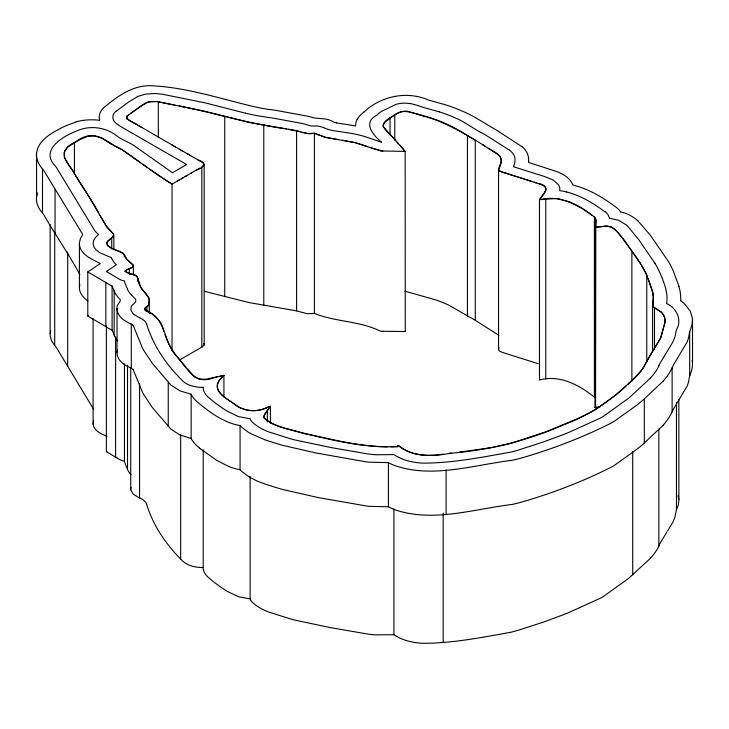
<?xml version="1.0" encoding="UTF-8"?>
<svg xmlns="http://www.w3.org/2000/svg" width="729" height="729" viewBox="0 0 729 729"><rect width="100%" height="100%" fill="white"/><g stroke="black" fill="none" stroke-linecap="round" stroke-linejoin="round"><path stroke-width="1.09" d="M76.372 121.834L65.455 125.953A89.266 51.54 0 0 0 61.491 127.912C51.121 133.334 38.455 140.123 36.55 152.908L36.55 197.049C35.83 202.972 38.655 208.722 42.492 213.068A49.946 28.841 0 0 1 43.858 214.8C55.358 235.039 68.872 254.066 79.898 274.623M93.658 409.324L56.643 347.988A64.699 37.352 0 0 0 54.721 345.537L51.458 340.653L50.137 335.577L50.164 224.596M87.927 301.041C83.689 298.079 79.707 293.714 79.406 288.31L79.415 242.711L80.463 238.392L82.769 234.519L43.858 170.65A49.946 28.841 0 0 0 42.492 168.918C38.646 164.581 35.83 158.831 36.55 152.908M93.075 318.655L93.075 424.059C93.95 430.875 101.322 434.056 106.99 436.224M132.842 369.193A3.645 2.105 0 0 0 132.323 368.847L131.831 368.546A5.559 3.208 0 0 0 131.293 368.254C124.732 365.439 116.95 360.618 117.023 352.581L117.023 308.44C115.765 304.166 123.483 300.995 118.863 298.17A50.565 29.196 0 0 1 114.098 290.844A64.699 37.352 0 0 0 113.797 289.923L112.084 285.959A35.748 20.64 0 0 1 109.532 284.711L107.591 283.608A24.713 14.261 0 0 1 105.851 282.469L87.799 271.935L100.201 263.57C92.537 259.287 80.272 255.041 79.406 244.16M139.567 383.509L139.567 497.989L133.234 494.153L130.728 489.77L130.719 367.206M133.443 274.961L133.325 265.21L126.773 259.296L123.966 254.093L120.495 251.76L110.826 247.924L107.245 245.108L107.063 242.019L113.296 236.396L113.642 234.109L106.388 226.327L88.974 196.548L64.371 157.756L64.088 152.653L65.163 150.238L68.162 146.811L77.693 140.761L87.325 136.359L94.469 135.658L101.349 137.726L110.152 143.595L121.697 149.436L159.423 176.072L172.035 184.145L172.035 350.704M204.175 344.79L204.156 164.353L202.544 162.549L186.943 153.555M538.339 363.725L502.518 352.444L499.329 350.959L498.554 349.628L498.554 169.474C505.206 157.382 498.745 154.138 488.248 148.233M667.655 530.821L673.04 521.846L674.781 517.663A57.873 33.416 0 0 0 675.1 516.323L676.23 510.537A15.427 8.903 0 0 1 676.466 509.926L678.225 505.151L678.872 500.787L678.845 399.692M680.613 300.676A52.206 30.144 0 0 1 684.504 303.756L690.354 311.228L692.514 319.001L692.514 365.721L691.639 370.697L689.698 375.909A19.61 11.318 0 0 0 689.47 376.747L688.586 381.668A72.135 41.644 0 0 1 688.294 382.834L687.456 385.34A56.397 32.559 0 0 1 687.073 386.233L673.569 408.869A111.464 64.352 0 0 0 672.111 411.83A112.886 65.173 0 0 1 662.989 425.362M498.554 349.628L498.891 347.724M149.363 313.661L149.126 298.225L141.289 288.402L137.152 276.747L135.166 274.997L129.261 273.648L124.941 271.161L128.122 268.992L132.45 267.361L133.325 265.21L126.773 259.296L123.265 253.4L112.239 248.589L107.828 245.837L106.78 242.821L107.555 241.199L112.895 236.807L113.788 234.474L106.644 226.683L99.891 215.265M117.023 308.44C116.95 316.477 124.732 321.289 131.284 324.113A5.559 3.208 0 0 1 131.831 324.405L132.332 324.706A3.645 2.105 0 0 1 132.842 325.052M528.744 160.972L528.589 162.439L557.02 171.643A36.45 21.05 0 0 1 572.821 184.956C588.531 188.939 602.692 197.258 615.586 206.881A33.279 19.209 0 0 1 620.725 211.975M117.023 352.581L117.642 349.492M595.857 222.91L595.793 218.846L594.39 216.868L580.885 207.719L569.75 202.097L556.92 198.434L539.487 199.71L539.487 379.864A47.431 27.383 0 0 0 540.836 379.663C560.829 374.843 580.211 385.568 595.265 397.879M214.873 377.376C195.436 385.541 188.911 370.596 177.648 357.31C164.453 345.364 166.668 322.956 151.368 313.342C137.098 308.085 149.974 308.978 149.363 301.205C148.816 293.35 139.476 289.459 138.355 281.33C138.893 274.122 131.384 274.797 126.91 272.391M592.522 215.538C577.65 203.701 558.66 194.916 539.487 199.71L545.985 190.397L546.185 188.665L545.019 186.66L540.426 184.255L499.875 171.187L498.554 169.474L501.37 160.799L500.55 156.981L498.117 154.621L482.498 144.634M595.793 223.448L595.575 407.675L594.973 407.484L594.937 227.293L605.927 226.045L611.157 226.892L615.431 229.845L623.341 239.021L640.062 262.85L646.104 273.448L652.564 291.39L653.321 296.967L652.902 306.417L661.431 312.231L664.675 317.015L665.021 322.218L660.592 338.147L648.856 357.483L643.652 367.498L635.15 377.75L615.704 395.018L594.044 410.618L577.377 418.71L546.44 431.586L509.972 443.669L491.337 447.67L459.616 452.08M648.254 278.596L652.92 293.24L653.321 296.967L652.683 305.925L653.995 307.684L661.431 312.231L663.463 314.563L665.167 319.566L665.021 322.218L660.875 337.472L653.649 349.71M36.55 197.049L37.516 192.957M50.201 333.563L50.729 331.066M149.363 301.205L148.516 305.378L144.943 307.884L144.36 309.023C152.962 313.898 161.902 319.958 163.588 331.012M198.242 160.052C208.43 163.178 202.853 167.87 196.21 170.194M79.807 284.438L79.406 288.31M268.737 408.586C267.233 411.648 263.679 414.063 263.67 417.544C269.548 423.658 278.059 426.018 285.886 428.515C322.273 438.001 359.67 448.08 397.542 446.667L397.87 445.31C413.015 457.375 433.144 456.636 451.333 453.092M130.974 487.291L130.728 489.77M204.175 164.636L201.833 166.987L201.833 347.141L179.462 360.008M133.443 265.948L132.45 267.361L126.509 270.04M93.667 420.606L93.075 424.059M662.989 381.221A112.886 65.173 0 0 0 672.211 367.708A111.464 64.352 0 0 1 673.569 364.728L687.073 342.092A56.397 32.559 0 0 0 687.456 341.19L688.294 338.693A72.135 41.644 0 0 0 688.586 337.527L689.47 332.606A19.61 11.318 0 0 1 689.698 331.759L692.003 325.116L692.514 319.001M357.146 119.538L358.267 117.715A45.963 26.536 0 0 1 363.971 112.038M265.629 413.133L270.404 406.208L270.404 423.203M652.655 351.26L641.192 371.043L628.207 384.147M666.907 531.988L660.465 542.622A124.859 72.089 0 0 0 658.861 545.884L658.87 429.153M540.863 197.723L539.487 199.71M541.501 196.766C546.932 191.499 548.117 184.765 538.339 183.571M269.375 407.684L270.404 406.208L268.099 407.11M539.487 379.864L539.843 379.353M265.247 413.635L263.552 417.207C273.657 427.467 289.367 428.843 302.471 433.245C330.565 438.612 358.686 446.913 387.464 446.841M222.855 375.645L223.931 375.408C208.758 388.648 222.555 395.947 233.845 403.62C243.34 411.821 256.681 412.632 267.734 407.256M187.535 368.892L194.452 376.948L199.546 379.244L205.997 379.18L223.931 375.408C209.578 387.336 221.507 395.883 232.679 402.845C242.247 411.065 255.651 413.143 267.06 407.52M663.044 381.231L644.318 398.854A142.875 82.486 0 0 1 635.779 405.889L614.893 420.861A60.835 35.12 0 0 1 609.207 424.078C581.505 437.883 552.491 448.9 522.811 457.621M663.044 425.381L644.318 442.995A142.875 82.486 0 0 1 635.779 450.03L614.893 465.011A59.249 34.208 0 0 1 609.672 467.982C581.833 481.896 552.664 492.995 522.811 501.762A125.752 72.599 0 0 1 512.296 504.413C474.05 508.96 432.37 522.985 394.371 509.553A55.604 32.103 0 0 1 388.42 506.783L369.384 506.327A53.171 30.7 0 0 1 366.696 506.026L318.436 497.625L282.424 489.423A267.57 154.484 0 0 1 264.745 483.874L259.488 481.987A53.809 31.065 0 0 1 256.326 480.648L250.658 477.705A75.032 43.321 0 0 1 247.596 475.818L242.201 471.763A53.964 31.156 0 0 1 240.051 469.722L236.342 468.929A46.255 26.709 0 0 1 229.498 466.824L216.723 460.391L200.575 448.9M650.614 377.923L628.662 398.189L602.819 416.742A44.897 25.925 0 0 1 601.853 417.28L601.106 417.671A70.203 40.532 0 0 1 599.83 418.328L568.356 432.589A280.629 162.02 0 0 1 562.979 434.748L543.242 442.02L518.246 450.112A117.287 67.715 0 0 1 510.528 452.18C481.404 457.311 451.889 463.298 422.2 463.106C412.322 462.514 402.244 460.181 393.933 454.586L377.157 454.759A50.538 29.178 0 0 1 367.79 453.939L330.456 447.469L295.145 440.006A169.11 97.631 0 0 1 290.124 438.667L268.318 431.759A45.836 26.463 0 0 1 265.702 430.693L262.786 429.317A53.39 30.828 0 0 1 253.665 423.33A37.534 21.67 0 0 1 251.833 421.572L251.642 421.353A17.122 9.887 0 0 1 251.332 420.979A16.156 9.331 0 0 1 250.129 418.719L238.583 416.642L227.375 411.256A181.439 104.757 0 0 1 212.795 401.032L207.546 396.549A31.948 18.444 0 0 1 203.118 387.354M650.614 558.077L628.662 578.343L602.819 596.896A44.897 25.925 0 0 1 601.853 597.434L601.106 597.826A70.203 40.532 0 0 1 599.83 598.473L568.356 612.734A280.629 162.02 0 0 1 562.979 614.902L543.242 622.174L518.246 630.266A117.287 67.715 0 0 1 510.528 632.325C481.404 637.501 451.898 643.488 422.2 643.26C412.322 642.668 402.244 640.335 393.933 634.731L375.827 634.85A48.734 28.139 0 0 1 368.746 634.221L330.456 627.623L295.145 620.151A169.11 97.631 0 0 1 290.124 618.821L268.318 611.904A45.836 26.463 0 0 1 265.702 610.847L261.857 608.988A53.354 30.8 0 0 1 253.665 603.484A37.534 21.67 0 0 1 251.833 601.717L251.642 601.498A17.122 9.887 0 0 1 251.332 601.133A16.156 9.331 0 0 1 250.129 598.864L250.12 476.465M395.792 140.752C389.067 131.648 374.961 126.235 390.452 117.524C396.722 113.906 403.684 108.512 411.147 112.485C438.257 118.244 462.304 131.648 485.377 146.429M129.334 114.289C121.233 118.854 134.282 122.372 137.243 124.896M399.811 145.044L405.196 151.504L383.071 126.317L383.007 124.951L384.648 122.49L392.813 116.111M405.142 330.92L405.242 331.075A1.977 1.139 0 0 1 405.278 331.522L405.16 151.386L380.647 150.939L355.36 142.702L325.608 137.38L314.39 133.279L307.182 133.553L296.594 130.728L248.78 122.381L204.366 111.154L156.881 101.531L150.912 101.522L146.055 102.734L126.819 116.294L126.828 118.38L129.124 120.121L175.653 147.048M626.421 385.732C608.141 402.59 587.064 416.232 563.635 424.816C527.167 440.881 488.284 450.404 448.563 453.429M363.926 112.02L365.931 110.48A33.634 19.419 0 0 1 370.132 106.89C387.026 95.034 409.124 91.681 428.333 99.973A59.942 34.609 0 0 0 430.602 100.675L444.043 104.384A112.567 64.99 0 0 1 447.032 105.295L450.741 106.534A137.635 79.461 0 0 1 473.622 116.631M105.331 106.434C118.016 95.946 132.642 85.585 149.846 85.694C184.1 86.888 217.452 97.823 250.603 105.86A121.369 70.075 0 0 0 269.766 109.56M130.464 113.423L140.952 105.851L148.497 101.896L156.881 101.531L175.078 105.158M116.203 111.218L128.632 101.996L138.063 96.292L145.691 94.123L154.785 93.485L162.248 94.196L205.223 102.871L245.4 113.168M125.989 270.423L124.941 271.161L126.254 271.963M117.752 340.99A50.565 29.196 0 0 1 114.098 334.985L112.084 330.109A35.748 20.64 0 0 1 109.532 328.852L107.591 327.749A24.713 14.261 0 0 1 105.851 326.61L87.799 316.076L88.574 315.557M116.95 457.958L116.13 457.402A13.213 7.627 0 0 0 115.61 457.083L106.379 451.698L106.908 451.342M114.79 145.928C102.242 137.289 90.059 130.4 76.053 141.663C59.605 148.889 62.475 158.266 72.453 169.811C80.081 184.674 90.724 197.705 98.351 212.586M201.833 347.141L204.12 345.072A3.554 2.05 0 0 0 204.074 344.206L203.692 343.623M177.603 180.929L183.179 177.703M179.462 179.853L172.035 184.145L168.071 181.639M181.321 178.778L186.888 175.552M185.029 176.628L192.474 172.336M190.615 173.411L199.956 168.053M393.478 115.783C403.438 106.68 415.484 114.59 426.383 116.995M267.379 407.393L269.876 406.408M382.834 331.276A6.725 3.882 0 0 1 379.973 330.948C359.215 320.815 335.44 321.945 314.39 313.434L307.182 313.707L296.594 310.882L248.78 302.526L204.366 291.308M215.82 377.175L217.752 376.747M219.739 376.319L221.798 375.872M338.11 139.603L325.608 137.38L314.39 133.279L309.442 133.808L302.936 132.468M594.973 407.484L600.395 406.645M443.041 454.103C428.16 456.627 411.694 456.163 399.538 446.212M522.821 457.621A125.752 72.599 0 0 1 512.296 460.272C473.886 464.865 432.516 478.853 394.371 465.403A55.604 32.103 0 0 1 388.42 462.642L369.384 462.186A61.6 35.566 0 0 1 364.892 461.639L315.721 452.946L282.424 445.282A267.57 154.484 0 0 1 264.745 439.733M390.835 446.749L397.542 446.667M203.218 387.354C195.172 387.509 186.269 385.504 180.874 379.071C165.401 363.397 153.072 345.163 146.602 323.977M405.16 331.54L382.834 331.294M382.834 151.149L371.79 148.051M250.12 598.874L238.583 596.787L227.375 591.41A181.439 104.757 0 0 1 212.795 581.186L207.546 576.694A31.948 18.444 0 0 1 203.118 567.508M609.462 218.272L618.538 220.24L626.175 224.869A54.821 31.648 0 0 1 627.961 226.564L638.75 239.668L654.934 263.269M404.969 291.199L435.304 299.756A108.475 62.63 0 0 1 448.554 305.041L475.281 320.304L498.9 335.34M179.279 105.978C215.146 113.05 250.065 124.167 286.415 128.833M342.42 140.214L355.36 142.702L367.726 146.629M410.117 103.609L405.98 103.172A18.872 10.889 0 0 0 396.075 104.329L382.096 111.063A20.612 11.901 0 0 0 377.704 114.489A21.533 12.429 0 0 1 376.838 115.246C362.185 122.536 373.275 135.375 381.641 142.246L364.682 136.542A77.429 44.706 0 0 0 349.783 133.125L333.59 130.673A28.149 16.257 0 0 1 323.567 127.648M300.849 131.821L288.438 129.224M264.745 439.742L250.658 433.564A75.032 43.321 0 0 1 247.596 431.677L242.201 427.622A53.964 31.156 0 0 1 240.051 425.581L236.342 424.788A46.255 26.709 0 0 1 229.498 422.683C217.16 417.845 206.343 409.744 196.374 401.141A47.276 27.292 0 0 1 191.116 394.271L179.79 390.78L170.878 384.967L152.233 363.233L143.449 349.938A171.68 99.117 0 0 1 142.383 347.815L133.462 326.164A15.127 8.73 0 0 0 132.979 325.252M199.427 447.952L196.374 445.282A47.276 27.292 0 0 1 191.116 438.421L179.79 434.921L170.878 429.108L152.233 407.374L143.449 394.079A171.68 99.117 0 0 1 142.383 391.956L133.462 370.305A15.127 8.73 0 0 0 132.979 369.393M336.643 122.928L355.624 125.907L355.697 124.021A35.183 20.312 0 0 1 357.155 119.538M620.734 211.975L623.477 212.75M566.406 191.946C580.649 195.436 593.333 203.209 604.988 211.875M323.74 127.52L318.154 126.026L311.092 125.989A6.042 3.49 0 0 1 310.153 125.743L305.77 124.377A30.181 17.423 0 0 0 300.53 123.174L273.457 118.171A147.067 84.91 0 0 0 266.787 117.196A134.838 77.848 0 0 1 245.436 113.123M427.677 117.342C443.533 121.132 457.721 129.334 471.289 138.045M594.973 227.339L607.211 226.072L612.16 227.366L616.515 230.929L620.789 235.832L633.911 253.902M439.277 111.856L424.396 107.71A60.07 34.682 0 0 1 422.565 107.154L418.054 105.659A42.555 24.567 0 0 0 410.154 103.536M515.285 176.227L501.461 171.916L498.937 170.404L498.554 169.474M517.399 176.883L532.088 181.539M534.175 182.214L536.262 182.897M139.567 317.835L133.498 314.245L130.81 310.098L131.329 306.271L135.548 302.006L135.776 300.302A3.308 1.905 0 0 0 135.676 299.61A10.261 5.923 0 0 0 135.357 299.136L135.202 298.926A15.728 9.085 0 0 0 134.901 298.553L131.375 294.926M115.601 146.301L122.363 149.873L140.615 162.704M479.491 131.703L484.776 134.464A34.081 19.674 0 0 1 485.286 134.774L509.389 150.156M471.8 138.3L475.281 140.15L475.281 320.304M398.973 445.911L397.87 445.31M473.686 116.594L498.007 131.065L521.882 146.638M138.164 125.415L141.827 127.511M179.416 149.217L190.706 155.724M171.889 144.88L183.179 151.386M167.169 181.065L149.655 169.155M117.515 124.495L119.383 125.652A10.015 5.786 0 0 1 119.993 126.044L120.13 126.153A5.96 3.435 0 0 0 120.531 126.418L186.66 164.544L172.481 172.718L132.496 144.579L120.54 138.392A21.67 12.511 0 0 1 118.444 137.152C109.359 129.297 96.911 126.026 85.12 128.286A18.28 10.552 0 0 0 83.452 128.641L81.01 129.343A48.843 28.194 0 0 0 75.096 131.63C62.521 136.633 40.387 149.964 54.711 165.383A64.699 37.352 0 0 1 56.634 167.834L94.825 230.783A42.774 24.695 0 0 0 96.875 232.943L98.533 234.51L95.299 237.672L93.494 240.925L93.093 244.16L94.105 247.304L96.137 249.919L99.6 252.617L109.842 257.064A19.965 11.527 0 0 1 111.391 257.665A39.84 23 0 0 0 114.608 262.932L116.367 264.718L106.379 271.543L115.61 276.929A13.213 7.627 0 0 1 116.13 277.257L116.95 277.813A21.506 12.42 0 0 0 124.422 281.121M142.875 164.317L147.395 167.542M200.32 448.69L199.682 448.162M637.957 220.851L650.259 235.139L667.873 260.7A181.475 104.776 0 0 1 673.423 271.352L678.899 286.187M397.132 142.182L398.471 143.613M186.095 367.243C177.329 357.62 169.046 347.168 164.973 334.62M146.602 504.131C153.063 525.436 165.574 543.697 181.084 559.471C186.515 565.704 195.263 567.654 203.218 567.508L203.218 449.629M634.95 255.387L641.985 265.848L646.769 274.988L646.769 362.231M127.529 289.185L125.324 283.964A54.137 31.256 0 0 1 124.459 281.075M678.07 495.574L678.845 499.429M692.176 360.573L692.514 363.142M595.566 407.629L595.547 406.6M595.557 227.257L595.985 219.985L594.39 216.868L594.39 397.013M689.698 331.759L689.698 375.909M676.466 402.253L676.466 509.926M672.12 367.689L672.12 411.83M654.487 307.966L654.487 348.754M652.573 304.503L652.573 352.098M644.318 398.854L644.318 442.995M632.717 451.287L632.717 574.826M631.879 250.922L631.879 381.221M545.784 198.871L545.784 379.025M467.453 135.867L467.453 316.022M446.102 469.877L446.102 514.018M443.196 513.107L443.196 642.313M394.763 115.109L394.763 140.032M393.933 508.924L393.933 634.731M390.042 117.934L390.042 134.929M388.42 462.642L388.42 506.783M314.39 133.279L314.39 313.434M296.594 130.728L296.594 310.882M267.343 410.7L267.343 422.036M263.78 124.905L263.78 305.05M240.06 425.581L240.06 469.722M224.742 116.339L224.742 296.493M223.931 375.408L223.931 396.931M191.153 394.271L191.153 438.411M180.674 434.302L180.674 558.979M168.253 382.124L168.253 426.265M158.321 101.759L158.321 136.888M146.912 306.608L146.912 311.146M137.909 279.243L137.909 281.512M131.284 324.113L131.284 368.263M129.37 268.527L129.37 274.195M127.529 365.065L127.529 469.339L125.324 464.118A54.137 31.256 0 0 1 124.459 461.22L124.468 363.753M127.083 116.002L127.083 119.401M124.349 254.804L124.349 257.064M115.61 336.944L115.61 457.083M114.152 290.835L114.152 334.976M113.852 235.221L113.852 249.856M112.084 285.959L112.084 330.109M111.737 237.663L111.737 248.999M106.379 325.89L106.379 451.698M105.851 282.46L105.851 326.61M87.799 271.935L87.799 316.076M74.422 142.556L74.422 174.286M67.679 252.088L67.679 366.559M55.039 189.422L55.039 233.572M54.711 232.196L54.711 345.537M42.492 168.918L42.492 213.068M76.299 121.743A37.316 21.542 0 0 1 99.508 120.276M99.718 120.13A31.593 18.234 0 0 1 105.204 106.379M678.827 286.196A126.983 73.31 0 0 1 680.695 300.676M623.632 212.604A42.136 24.33 0 0 1 637.857 220.887M522.073 146.565A41.48 23.948 0 0 1 528.534 160.963M336.661 122.9A12.129 6.998 0 0 1 333.025 121.807C326.428 117.269 318.391 119.556 311.283 117.141A43.549 25.141 0 0 0 304.467 115.619L275.662 110.334A157.719 91.061 0 0 0 269.794 109.496M131.42 294.908A38.61 22.289 0 0 1 127.438 289.194M139.686 317.744A20.403 11.782 0 0 1 146.739 323.958M658.97 365.758A100.001 57.737 0 0 1 650.55 377.904M658.861 365.739A124.859 72.089 0 0 1 660.465 362.468L672.375 342.885L674.781 337.509A57.873 33.416 0 0 0 675.1 336.169L676.23 330.392A15.427 8.903 0 0 1 676.466 329.781C682.38 320.004 676.585 307.72 666.561 303.537C668.484 292.967 664.055 282.715 660.073 273.175A168.162 97.085 0 0 0 654.906 263.278M605.198 211.784A23.246 13.423 0 0 1 609.408 218.281M566.387 191.973A28.467 16.43 0 0 0 559.754 190.661L559.744 187.69L558.56 184.774L552.937 179.844L544.053 176.363L513.353 166.704L514.164 164.79A44.305 25.579 0 0 0 514.692 163.15L515.084 159.514A27.884 16.102 0 0 0 509.525 150.092M479.5 131.694A12.092 6.98 0 0 1 478.06 130.91L462.14 121.196A129.689 74.877 0 0 0 447.961 114.872A102.188 58.994 0 0 0 439.295 111.838M117.642 124.431A18.817 10.862 0 0 1 116.002 111.136M658.97 545.903A100.001 57.737 0 0 1 650.55 558.059M139.686 497.898A20.403 11.782 0 0 1 146.739 504.104M131.01 474.643A38.61 22.289 0 0 1 127.438 469.348M124.422 461.275A21.506 12.42 0 0 1 116.995 457.94"/></g></svg>
